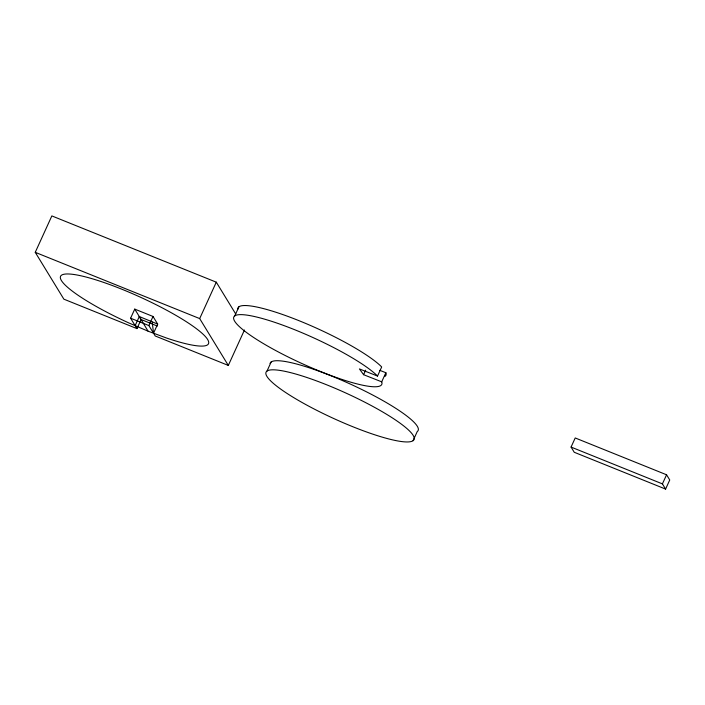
<?xml version="1.0" encoding="UTF-8"?>
<svg xmlns="http://www.w3.org/2000/svg" width="705" height="705" viewBox="0 0 705 705"><rect width="100%" height="100%" fill="white"/><g stroke="black" fill="none" stroke-linecap="round" stroke-linejoin="round"><path stroke-width="1.06" d="M136.955 328.618L130.601 318.211L134.743 309.107L141.106 319.515L136.955 328.618L63.873 299.167L35.25 252.328L51.844 215.915L216.285 282.176L235.743 314.025M135.14 325.639L139.282 316.536L157.682 324.097L153.531 333.201L152.209 322.07M244.459 330.002L228.314 365.428L155.232 335.985L148.87 325.569L153.02 316.466L134.743 309.107M228.314 365.428L199.691 318.589L216.285 282.176M234.765 315.919L238.916 306.816M266.992 371.103L271.143 362M379.828 370.354L385.864 372.725L381.713 381.828L363.604 374.707L365.683 370.16M363.604 374.707L359.427 368.935L377.536 376.056L381.687 366.952A81.269 14.109 24.5 0 0 298.33 320.414A81.269 14.109 24.5 0 0 237.788 309.354M413.086 440.669A81.269 14.109 24.5 0 0 314.721 380.233A81.269 14.109 24.5 0 0 292.311 396.756A81.269 14.109 24.5 0 0 413.086 440.669L417.237 431.566A81.269 14.109 24.5 0 0 352.324 384.992A81.269 14.109 24.5 0 0 270.077 363.542M571.068 447.067L575.218 437.964L666.569 474.782L669.75 479.982L665.599 489.085L574.249 452.275L571.068 447.067L662.418 483.886L665.599 489.085M662.418 483.886L666.569 474.782M148.059 331.174L166.477 338.012A81.269 14.109 24.5 0 0 186.499 321.824A81.269 14.109 24.5 0 0 67.01 273.963A81.269 14.109 24.5 0 0 128.724 322.89L148.059 331.174L139.282 316.536M35.25 252.328L199.691 318.589M141.106 319.515L157.347 326.062M130.601 318.211L148.87 325.569M153.02 316.466L157.682 324.097M381.713 381.828A81.269 14.109 24.5 0 1 282.379 354.06A81.269 14.109 24.5 0 1 255.395 316.739A81.269 14.109 24.5 0 1 377.536 376.056M385.864 372.725A81.269 14.109 24.5 0 1 385 376.382"/></g></svg>
